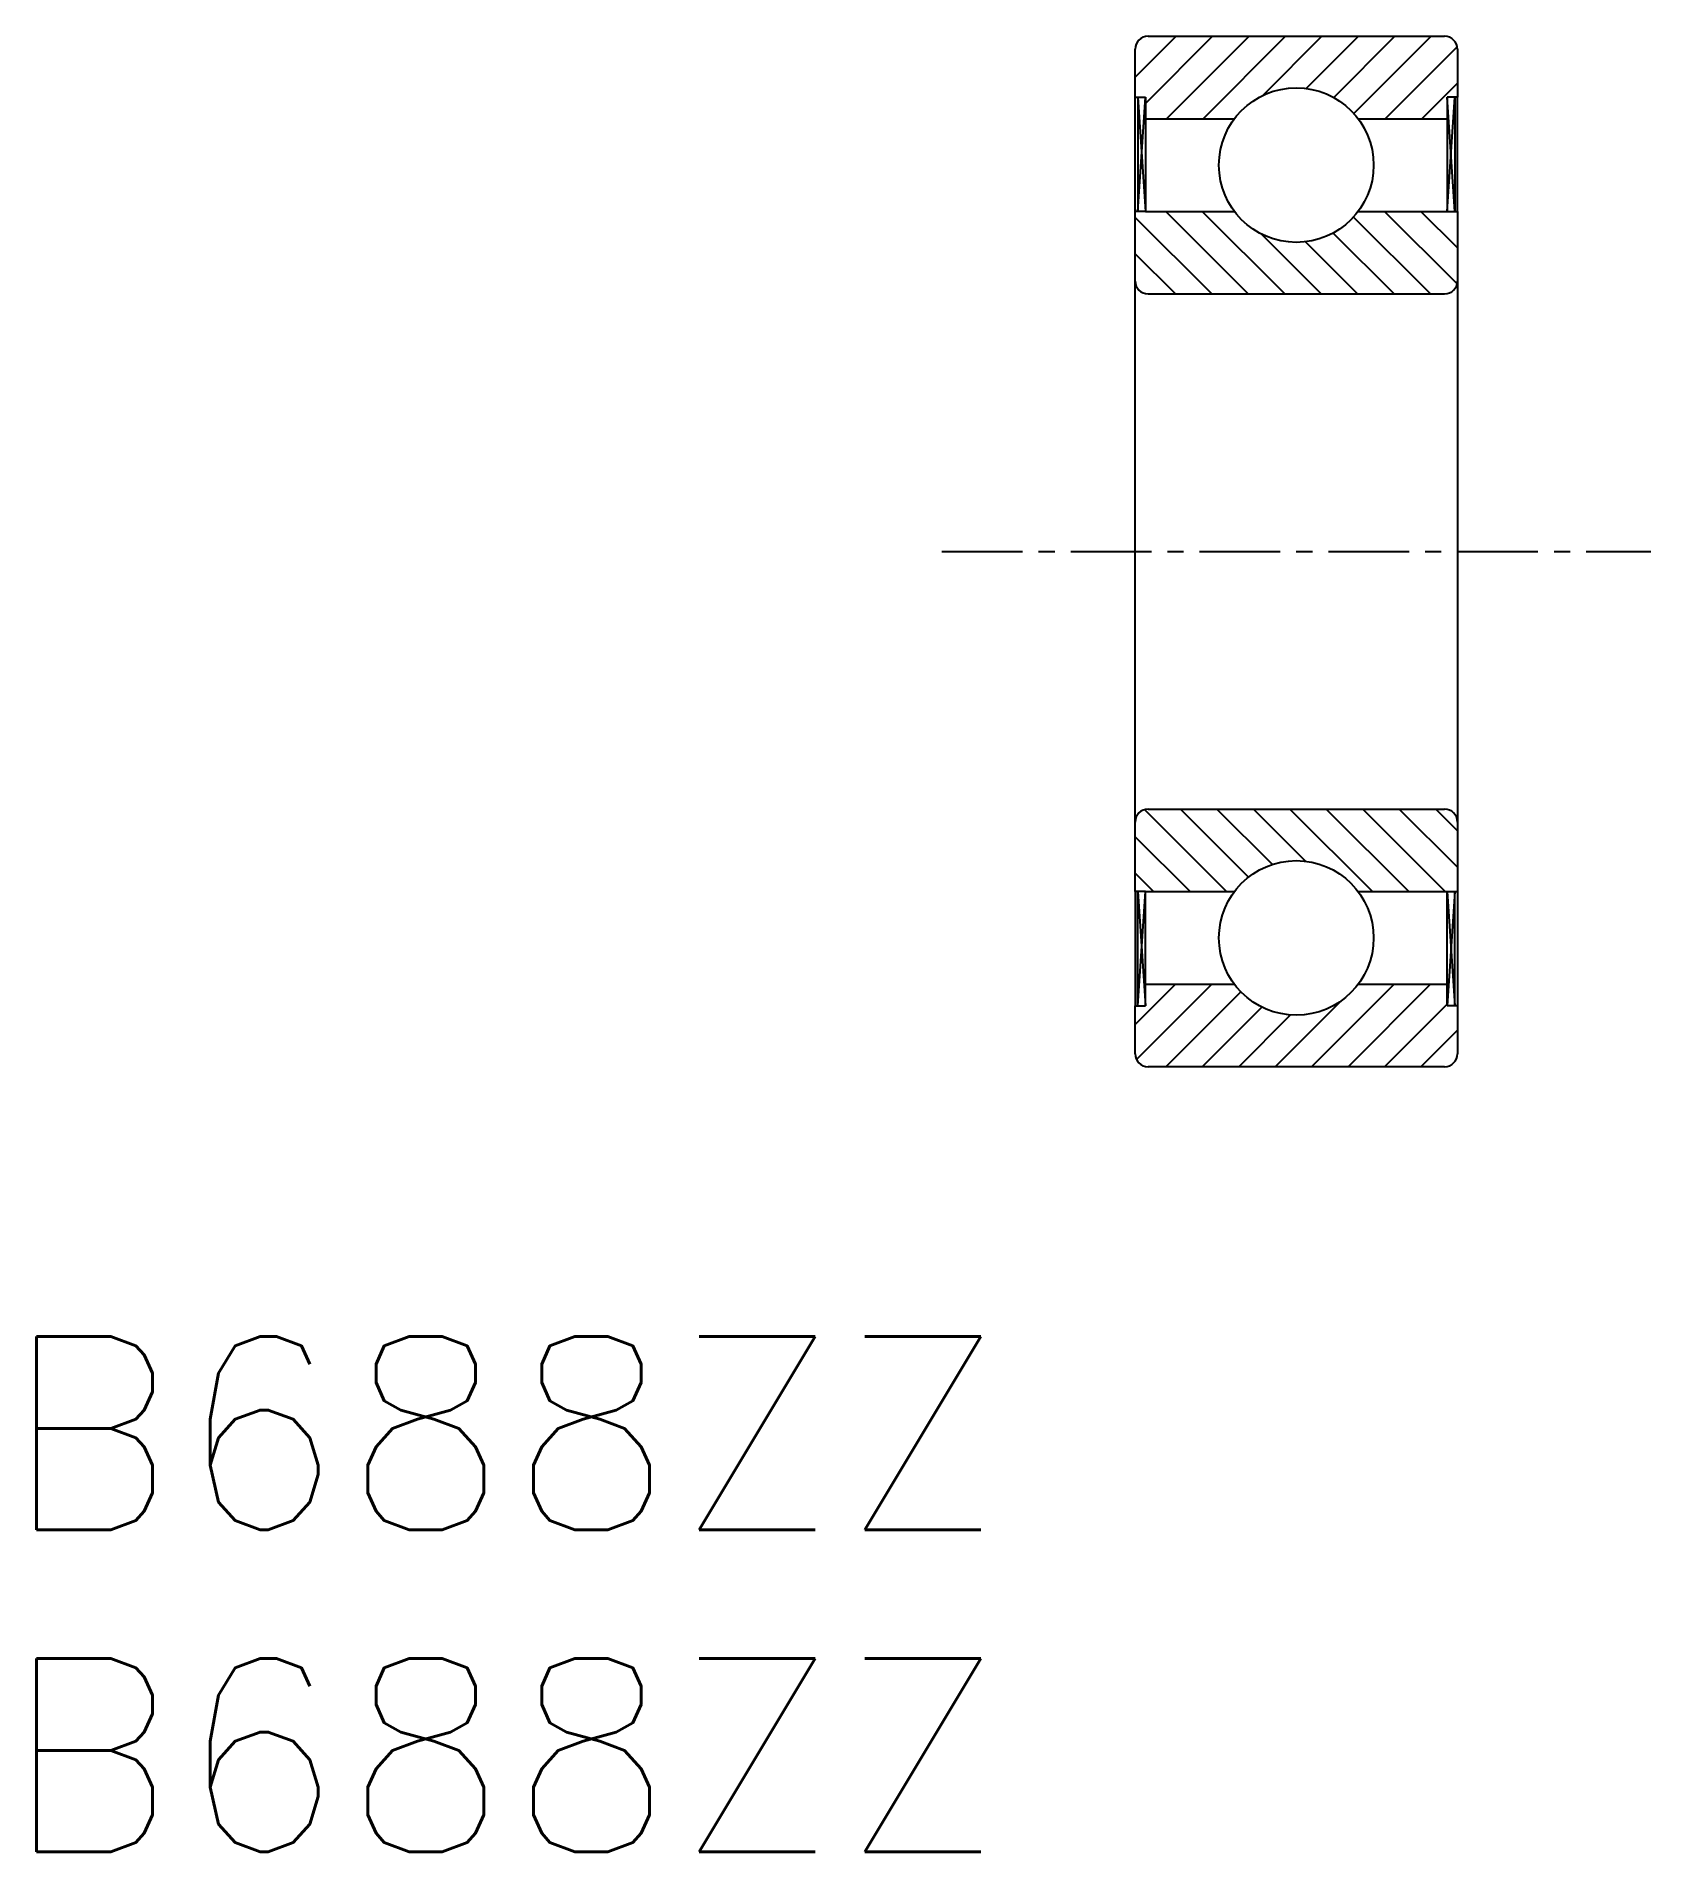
# Model space of a CAD drawing. Extents: x 45.3 to 70.4, y 37.3 to 65.5.
import ezdxf
from ezdxf.enums import TextEntityAlignment as Align

# ---------------------------------------------------------------- set-up
doc = ezdxf.new("R2010")
doc.units = 0
doc.linetypes.add('CENTER', pattern=[2, 1.25, -0.25, 0.25, -0.25])
doc.layers.get('0').update_dxf_attribs({"linetype": 'CONTINUOUS'})
doc.layers.add('CENTER', color=1, linetype='CENTER')
doc.styles.get("Standard").update_dxf_attribs({"font": 'txt.shx', "bigfont": 'extfont.shx'})

msp = doc.modelspace()

# ---------------------------------------------------------------- linework, layer by layer
at = {"color": 7, "linetype": 'CONTINUOUS'}
for p, q in [((62.351, 64.849), (62.986, 65.484)), ((62.511, 64.443), (63.552, 65.484)), ((62.551, 65.484), (67.151, 65.484)), ((62.838, 64.204), (64.118, 65.484)), ((63.403, 64.204), (64.683, 65.484)), ((64.33, 64.565), (65.249, 65.484)), ((65.005, 64.674), (65.815, 65.484)), ((65.431, 64.535), (66.38, 65.484)), ((65.746, 64.284), (66.946, 65.484)), ((62.351, 64.54), (62.351, 65.284)), ((66.232, 64.204), (67.348, 65.32)), ((67.351, 65.284), (67.351, 64.54)), ((66.797, 64.204), (67.351, 64.758)), ((62.351, 62.764), (62.351, 64.54)), ((62.351, 64.54), (62.511, 64.54)), ((62.391, 62.764), (62.511, 64.54)), ((62.391, 64.54), (62.511, 62.764)), ((62.391, 64.54), (62.391, 62.764)), ((62.511, 64.54), (62.511, 62.764)), ((67.191, 62.764), (67.311, 64.54)), ((67.191, 64.54), (67.191, 62.764)), ((67.311, 62.764), (67.191, 64.54)), ((67.351, 64.54), (67.191, 64.54)), ((67.311, 64.54), (67.311, 62.764)), ((67.351, 62.764), (67.351, 64.54)), ((62.511, 64.204), (63.891, 64.204)), ((65.811, 64.204), (67.191, 64.204)), ((62.351, 52.204), (62.351, 62.764)), ((62.511, 62.764), (62.351, 62.764)), ((63.54, 61.484), (62.351, 62.673)), ((62.511, 62.764), (63.891, 62.764)), ((64.105, 61.484), (62.825, 62.764)), ((64.671, 61.484), (63.391, 62.764)), ((66.934, 61.484), (65.74, 62.678)), ((65.811, 62.764), (67.191, 62.764)), ((67.346, 61.638), (66.22, 62.764)), ((67.351, 62.198), (66.785, 62.764)), ((67.191, 62.764), (67.351, 62.764)), ((67.351, 62.764), (67.351, 52.204)), ((65.237, 61.484), (64.306, 62.415)), ((66.368, 61.484), (65.423, 62.429)), ((62.974, 61.484), (62.351, 62.107)), ((65.802, 61.484), (64.994, 62.293)), ((62.551, 61.484), (67.151, 61.484)), ((63.769, 52.204), (62.496, 53.476)), ((62.551, 53.484), (67.151, 53.484)), ((64.11, 52.428), (63.054, 53.484)), ((64.479, 52.625), (63.62, 53.484)), ((64.994, 52.675), (64.186, 53.484)), ((66.032, 52.204), (64.752, 53.484)), ((66.597, 52.204), (65.317, 53.484)), ((67.163, 52.204), (65.883, 53.484)), ((67.351, 52.582), (66.449, 53.484)), ((67.351, 53.147), (67.014, 53.484)), ((63.203, 52.204), (62.351, 53.056)), ((62.637, 52.204), (62.351, 52.491)), ((62.511, 52.204), (62.351, 52.204)), ((62.351, 52.204), (62.351, 50.428)), ((62.391, 52.204), (62.511, 50.428)), ((62.391, 50.428), (62.511, 52.204)), ((62.391, 50.428), (62.391, 52.204)), ((62.511, 52.204), (63.891, 52.204)), ((62.511, 50.428), (62.511, 52.204)), ((65.811, 52.204), (67.191, 52.204)), ((67.191, 52.204), (67.351, 52.204)), ((67.191, 50.428), (67.191, 52.204)), ((67.311, 52.204), (67.191, 50.428)), ((67.191, 52.204), (67.311, 50.428)), ((67.311, 50.428), (67.311, 52.204)), ((67.351, 52.204), (67.351, 50.428)), ((62.351, 50.141), (62.974, 50.764)), ((62.371, 49.596), (63.54, 50.764)), ((62.511, 50.764), (63.891, 50.764)), ((65.088, 49.484), (66.368, 50.764)), ((65.654, 49.484), (66.934, 50.764)), ((65.811, 50.764), (67.191, 50.764)), ((62.825, 49.484), (63.99, 50.648)), ((64.522, 49.484), (65.54, 50.502)), ((62.351, 49.684), (62.351, 50.428)), ((62.351, 50.428), (62.511, 50.428)), ((63.391, 49.484), (64.317, 50.41)), ((63.957, 49.484), (64.76, 50.288)), ((66.22, 49.484), (67.191, 50.455)), ((67.351, 50.428), (67.191, 50.428)), ((67.351, 50.428), (67.351, 49.684)), ((66.785, 49.484), (67.351, 50.05)), ((67.151, 49.484), (62.551, 49.484))]:
    msp.add_line(p, q, dxfattribs=at)
for centre in [(64.851, 63.484), (64.851, 51.484)]:
    msp.add_circle(centre, 1.2, dxfattribs=at)
for centre, start, end in [((62.551, 65.284), 90, 180), ((67.151, 65.284), 0, 90), ((62.551, 61.684), 180, 270), ((67.151, 61.684), 270, 0), ((62.551, 53.284), 90, 180), ((67.151, 53.284), 0, 90), ((62.551, 49.684), 180, 270), ((67.151, 49.684), 270, 0)]:
    msp.add_arc(centre, 0.2, start, end, dxfattribs=at)
at = {"layer": 'CENTER', "color": 1, "linetype": 'CENTER'}
msp.add_line((59.351, 57.484), (70.351, 57.484), dxfattribs=at)

# ---------------------------------------------------------------- texts
at = {"color": 7, "linetype": 'CONTINUOUS'}
for p in [(44.782, 43.795), (44.782, 38.795)]:
    msp.add_text('B688ZZ', height=3, dxfattribs=at).set_placement(p, align=Align.MIDDLE_LEFT)

doc.saveas('drawing.dxf')
